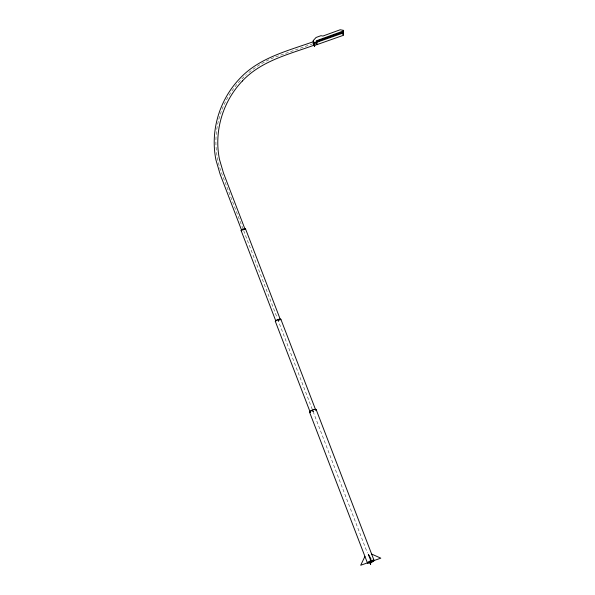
<?xml version="1.0" encoding="UTF-8"?>
<svg xmlns="http://www.w3.org/2000/svg" width="595" height="595" viewBox="0 0 595 595"><rect width="100%" height="100%" fill="white"/><g stroke="black" fill="none" stroke-linecap="round" stroke-linejoin="round"><path stroke-width="0.45" stroke-dasharray="2.98 2.23" d="M312.963 43.733L278.096 56.019A95.304 91.779 3.4 0 0 247.104 74.025M243.013 228.904L221.831 173.725A95.304 91.779 3.4 0 1 246.412 74.635M243.675 230.637L277.277 318.169M277.605 319.039L367.435 553.038M313.654 411.45A3.577 0.885 -21 0 1 312.784 411.785M313.52 411.346A2.975 0.736 -21 0 1 312.07 411.859M279.449 320.497A2.975 0.736 -21 0 1 278.043 321.099M279.174 320.46A2.38 0.588 -21 0 1 278.051 320.936"/><path stroke-width="0.89" d="M313.186 42.23L313.29 40.512L316.086 37.47L320.965 35.693L322.892 36.042L340.214 29.75L343.367 30.338L343.04 34.517L343.367 30.338M343.189 31.944L316.369 41.687L316.22 44.261L314.391 46.254L314.539 43.68L313.29 40.512M316.451 42.238L316.681 44.729L343.151 35.395A11.231 1.212 70.6 0 0 343.3 32.963L342.623 31.23L316.25 40.81L316.451 44.112L316.109 43.256M364.928 556.422L360.704 565.25L380.815 558.162L371.63 554.057M241.838 230.518A1.785 0.439 -21 0 1 241.696 230.451L220.165 174.35L216 160.159C210.013 131.101 219.317 99.886 239.815 78.518L239.882 78.443C259.204 57.73 287.578 50.947 313.253 41.739L314.458 45.056C289.311 54.219 261.361 60.653 242.381 80.98L242.448 80.913C222.701 101.492 213.739 131.554 219.503 159.542L223.497 173.108L244.984 229.09M314.42 45.108L313.944 44.238M314.539 43.68L316.369 41.687M316.592 41.665L342.965 32.085L316.495 41.427L316.83 42.29A11.231 1.212 70.6 0 1 316.681 44.729M316.83 42.29L343.3 32.963M314.458 43.442L313.439 41.947L313.528 42.609M313.766 44.677L314.391 46.254M316.19 409.643L374.114 560.527A3.577 0.885 -21 0 1 369.034 563.13A3.577 0.885 -21 0 1 369.131 561.464A3.577 0.885 -21 0 1 374.114 560.527M280.885 319.314L315.633 409.843M245.571 228.986L280.327 319.508M370.819 560.743L368.335 554.28L370.93 558.824L370.588 564.596L370.112 562.915M241.109 230.555L275.857 321.084A2.38 0.588 -21 0 1 279.241 319.351M275.299 321.285L310.047 411.807M309.489 412.008L367.405 562.885M313.476 42.959L313.275 42.208M241.696 230.451L241.667 230.339A1.785 0.439 -21 0 1 243.66 229.194A1.785 0.439 -21 0 1 244.932 229.35M310.434 412.342A3.577 0.885 -21 0 1 310.315 411.115A3.577 0.885 -21 0 1 314.815 409.36A3.577 0.885 -21 0 1 315.714 410.282M310.397 412.082A2.975 0.736 -21 0 1 310.657 411.123A2.975 0.736 -21 0 1 313.61 409.799M314.279 409.643A2.975 0.736 -21 0 1 315.551 409.665M275.649 321.553A2.975 0.736 -21 0 1 278.14 319.5A2.975 0.736 -21 0 1 280.483 319.85M241.734 230.778A2.38 0.588 -21 0 1 241.652 229.96A2.38 0.588 -21 0 1 244.657 228.792A2.38 0.588 -21 0 1 245.259 229.41"/></g></svg>
